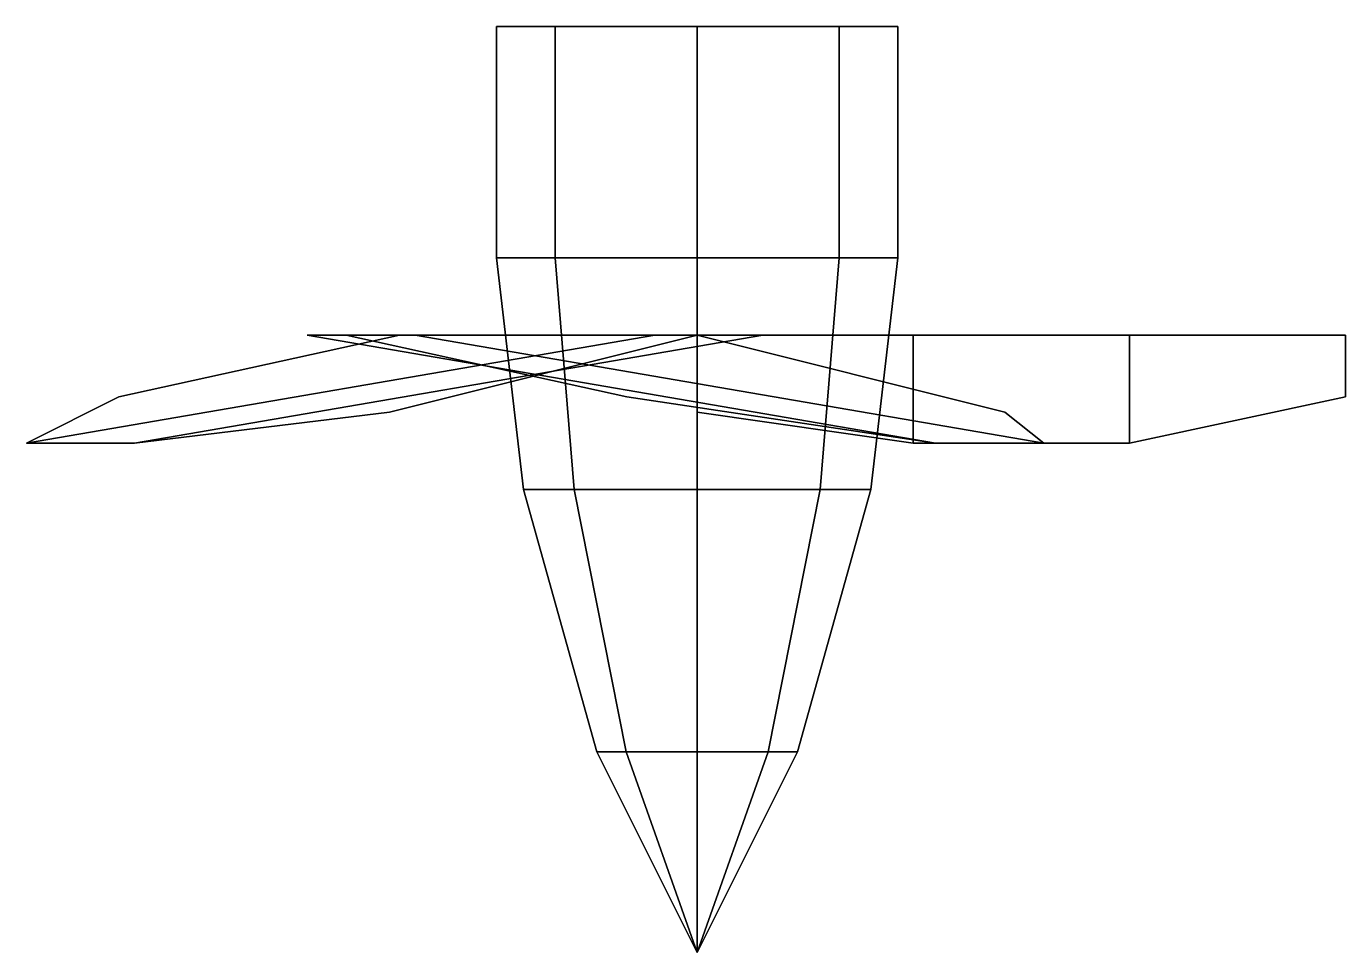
# Model space of a CAD drawing. Extents: x -0.434 to 0.42, y -0.6 to 0.
import ezdxf

# ---------------------------------------------------------------- set-up
doc = ezdxf.new("R2010")
doc.units = 0
doc.layers.add('PROP', color=1, linetype='CONTINUOUS')

msp = doc.modelspace()

# ---------------------------------------------------------------- linework, layer by layer
at = {"layer": 'PROP'}
for points in [[(-0.09192, 0, 0.09192), (-0.13, 0), (-0.13, -0.15), (-0.09192, -0.15, 0.09192)], [(-0.13, 0), (-0.09192, 0, -0.09192), (-0.09192, -0.15, -0.09192), (-0.13, -0.15)], [(0, 0, 0.13), (-0.09192, 0, 0.09192), (-0.09192, -0.15, 0.09192), (0, -0.15, 0.13)], [(-0.09192, 0, -0.09192), (0, 0, -0.13), (0, -0.15, -0.13), (-0.09192, -0.15, -0.09192)], [(0.09192, 0, 0.09192), (0, 0, 0.13), (0, -0.15, 0.13), (0.09192, -0.15, 0.09192)], [(0, 0, -0.13), (0.09192, 0, -0.09192), (0.09192, -0.15, -0.09192), (0, -0.15, -0.13)], [(0.13, 0), (0.09192, 0, 0.09192), (0.09192, -0.15, 0.09192), (0.13, -0.15)], [(0.09192, 0, -0.09192), (0.13, 0), (0.13, -0.15), (0.09192, -0.15, -0.09192)], [(-0.11258, -0.3), (-0.13, -0.15), (-0.09192, -0.15, -0.09192), (-0.07961, -0.3, -0.07961)], [(-0.07961, -0.3, 0.07961), (-0.09192, -0.15, 0.09192), (-0.13, -0.15), (-0.11258, -0.3)], [(-0.07961, -0.3, -0.07961), (-0.09192, -0.15, -0.09192), (0, -0.15, -0.13), (0, -0.3, -0.11258)], [(0, -0.3, 0.11258), (0, -0.15, 0.13), (-0.09192, -0.15, 0.09192), (-0.07961, -0.3, 0.07961)], [(0, -0.3, -0.11258), (0, -0.15, -0.13), (0.09192, -0.15, -0.09192), (0.07961, -0.3, -0.07961)], [(0.07961, -0.3, 0.07961), (0.09192, -0.15, 0.09192), (0, -0.15, 0.13), (0, -0.3, 0.11258)], [(0.07961, -0.3, -0.07961), (0.09192, -0.15, -0.09192), (0.13, -0.15), (0.11258, -0.3)], [(0.11258, -0.3), (0.13, -0.15), (0.09192, -0.15, 0.09192), (0.07961, -0.3, 0.07961)], [(-0.19268, -0.2, -0.37373), (-0.02742, -0.2, -0.30749), (-0.43445, -0.27, -0.07249), (-0.37454, -0.24, -0.26873)], [(-0.37454, -0.24, -0.26873), (-0.43445, -0.27, -0.07249), (-0.02742, -0.2, -0.30749), (-0.19268, -0.2, -0.37373)], [(-0.02742, -0.2, -0.30749), (0.04258, -0.2, -0.18624), (-0.36445, -0.27, 0.04876), (-0.43445, -0.27, -0.07249)], [(-0.43445, -0.27, -0.07249), (-0.36445, -0.27, 0.04876), (0.04258, -0.2, -0.18624), (-0.02742, -0.2, -0.30749)], [(-0.36445, -0.27, 0.04876), (-0.19919, -0.25, 0.115), (0, -0.2), (0.04258, -0.2, -0.18624)], [(0.04258, -0.2, -0.18624), (0, -0.2), (-0.19919, -0.25, 0.115), (-0.36445, -0.27, 0.04876)], [(-0.22732, -0.2, 0.35373), (-0.25258, -0.2, 0.17749), (0.15445, -0.27, 0.41249), (-0.04546, -0.24, 0.45873)], [(-0.04546, -0.24, 0.45873), (0.15445, -0.27, 0.41249), (-0.25258, -0.2, 0.17749), (-0.22732, -0.2, 0.35373)], [(-0.25258, -0.2, 0.17749), (-0.18258, -0.2, 0.05624), (0.22445, -0.27, 0.29124), (0.15445, -0.27, 0.41249)], [(0.15445, -0.27, 0.41249), (0.22445, -0.27, 0.29124), (-0.18258, -0.2, 0.05624), (-0.25258, -0.2, 0.17749)], [(0.22445, -0.27, 0.29124), (0.19919, -0.25, 0.115), (0, -0.2), (-0.18258, -0.2, 0.05624)], [(-0.18258, -0.2, 0.05624), (0, -0.2), (0.19919, -0.25, 0.115), (0.22445, -0.27, 0.29124)], [(0.14, -0.27, -0.34), (0, -0.25, -0.23), (0, -0.2), (0.14, -0.2, 0.13)], [(0.14, -0.2, 0.13), (0, -0.2), (0, -0.25, -0.23), (0.14, -0.27, -0.34)], [(0.28, -0.27, -0.34), (0.14, -0.27, -0.34), (0.14, -0.2, 0.13), (0.28, -0.2, 0.13)], [(0.28, -0.2, 0.13), (0.14, -0.2, 0.13), (0.14, -0.27, -0.34), (0.28, -0.27, -0.34)], [(0.42, -0.24, -0.19), (0.28, -0.27, -0.34), (0.28, -0.2, 0.13), (0.42, -0.2, 0.02)], [(0.42, -0.2, 0.02), (0.28, -0.2, 0.13), (0.28, -0.27, -0.34), (0.42, -0.24, -0.19)], [(-0.065, -0.47), (-0.11258, -0.3), (-0.07961, -0.3, -0.07961), (-0.04596, -0.47, -0.04596)], [(-0.04596, -0.47, 0.04596), (-0.07961, -0.3, 0.07961), (-0.11258, -0.3), (-0.065, -0.47)], [(-0.04596, -0.47, -0.04596), (-0.07961, -0.3, -0.07961), (0, -0.3, -0.11258), (0, -0.47, -0.065)], [(0, -0.47, 0.065), (0, -0.3, 0.11258), (-0.07961, -0.3, 0.07961), (-0.04596, -0.47, 0.04596)], [(0, -0.47, -0.065), (0, -0.3, -0.11258), (0.07961, -0.3, -0.07961), (0.04596, -0.47, -0.04596)], [(0.04596, -0.47, 0.04596), (0.07961, -0.3, 0.07961), (0, -0.3, 0.11258), (0, -0.47, 0.065)], [(0.04596, -0.47, -0.04596), (0.07961, -0.3, -0.07961), (0.11258, -0.3), (0.065, -0.47)], [(0.065, -0.47), (0.11258, -0.3), (0.07961, -0.3, 0.07961), (0.04596, -0.47, 0.04596)], [(0, -0.6), (-0.065, -0.47), (-0.04596, -0.47, -0.04596), (0, -0.6)], [(0, -0.6), (-0.04596, -0.47, 0.04596), (-0.065, -0.47), (0, -0.6)], [(0, -0.6), (-0.04596, -0.47, -0.04596), (0, -0.47, -0.065), (0, -0.6)], [(0, -0.6), (0, -0.47, 0.065), (-0.04596, -0.47, 0.04596), (0, -0.6)], [(0, -0.6), (0, -0.47, -0.065), (0.04596, -0.47, -0.04596), (0, -0.6)], [(0, -0.6), (0.04596, -0.47, -0.04596), (0.065, -0.47), (0, -0.6)], [(0, -0.6), (0.065, -0.47), (0.04596, -0.47, 0.04596), (0, -0.6)], [(0, -0.6), (0.04596, -0.47, 0.04596), (0, -0.47, 0.065), (0, -0.6)]]:
    msp.add_3dface(points, dxfattribs=at)

doc.saveas('drawing.dxf')
